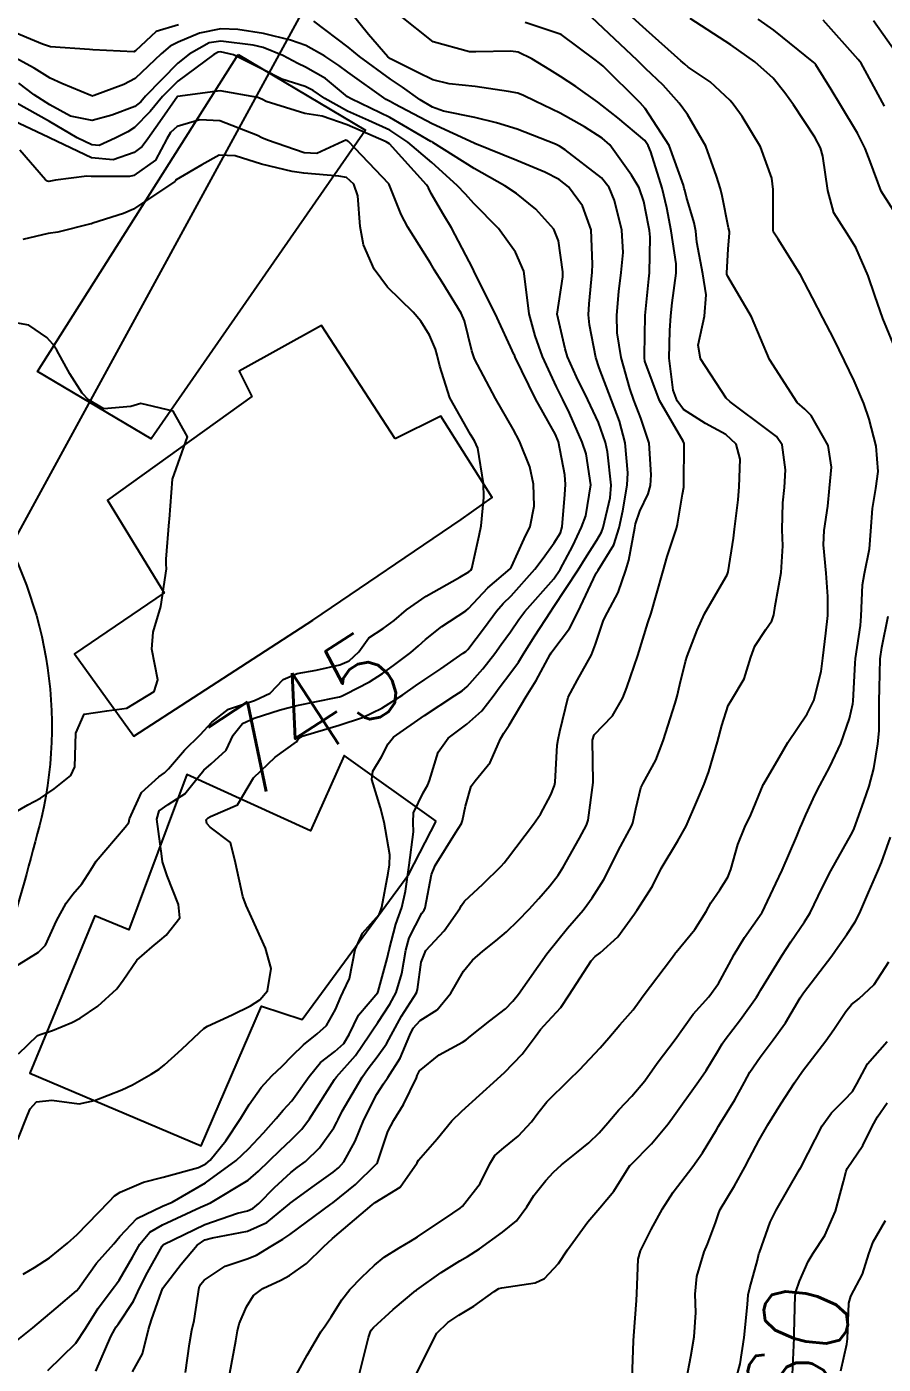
# Model space of a CAD drawing. Header units: metres. Extents: x 318500 to 325275, y 7408834 to 7428799.
# Drawn here: x 323582.7 to 323623, y 7420897.5 to 7420960.5 of the extents above; entities that cross this region are included whole.
import ezdxf
from ezdxf.enums import TextEntityAlignment as Align

# ---------------------------------------------------------------- set-up
doc = ezdxf.new("R2010")
doc.units = ezdxf.units.M
doc.header["$MEASUREMENT"] = 0
doc.linetypes.add('CONTINUO', pattern=[0])
for name, color, linetype in [('Cotas', 45, 'Continuous'), ('Curvas de Nivel 1m', 11, 'Continuous'), ('Curvas de Nivel 5m', 15, 'Continuous'), ('Edificações', 30, 'Continuous'), ('TEXTO', 45, 'Continuous'), ('Vias Primárias', 230, 'Continuous'), ('Vias Secundárias', 230, 'Continuous')]:
    doc.layers.add(name, color=color, linetype=linetype)
doc.styles.add('Style-STANDARD', font='STANDARD.shx')

msp = doc.modelspace()

# ---------------------------------------------------------------- linework, layer by layer
at = {"layer": 'Curvas de Nivel 1m', "flags": 128}
for points, elevation in [([(323587.64, 7420897.183), (323588.113, 7420898.034), (323588.399, 7420899.176), (323588.532, 7420899.629), (323589.007, 7420900.962), (323589.065, 7420901.113), (323589.096, 7420901.169), (323589.933, 7420902.25), (323590.676, 7420903.145), (323591.042, 7420903.383), (323591.399, 7420903.491), (323593.047, 7420903.799), (323593.953, 7420904.198), (323595.031, 7420905.09), (323595.06, 7420905.118), (323596.201, 7420905.945), (323597.083, 7420906.581), (323597.347, 7420906.796), (323597.579, 7420907.053), (323598.118, 7420908.031), (323598.523, 7420909.039), (323599.132, 7420910.25), (323599.44, 7420910.724), (323599.657, 7420911.025), (323600.235, 7420911.938), (323600.68, 7420913.015), (323600.838, 7420913.35), (323601.18, 7420913.704), (323601.974, 7420914.213), (323602.616, 7420914.989), (323603.21, 7420916.021), (323603.64, 7420916.551), (323604.116, 7420916.971), (323604.731, 7420917.461), (323605.234, 7420917.878), (323605.784, 7420918.41), (323606.296, 7420918.944), (323606.752, 7420919.443), (323607.267, 7420920.036), (323607.657, 7420920.541), (323607.898, 7420920.921), (323608.674, 7420922.29), (323609.001, 7420922.904), (323609.075, 7420923.132), (323609.31, 7420924.9), (323609.311, 7420924.92), (323609.277, 7420926.901), (323609.362, 7420927.146), (323610.222, 7420928.041), (323610.712, 7420928.887), (323610.901, 7420929.371), (323611.41, 7420930.88), (323611.886, 7420932.42), (323612.031, 7420932.871), (323612.277, 7420933.696), (323612.598, 7420934.863), (323612.797, 7420935.533), (323613.233, 7420936.854), (323613.283, 7420937.064), (323613.514, 7420938.47), (323613.569, 7420938.8), (323613.575, 7420938.849), (323613.581, 7420938.909), (323613.598, 7420940.849), (323613.542, 7420940.954), (323612.424, 7420942.867), (323611.747, 7420944.728), (323611.727, 7420944.878), (323611.721, 7420944.998), (323611.752, 7420946.878), (323611.926, 7420948.595), (323611.955, 7420948.875), (323611.992, 7420950.558), (323611.962, 7420950.876), (323611.917, 7420951.111), (323611.694, 7420952.242), (323611.47, 7420952.882), (323611.119, 7420953.476), (323610.089, 7420954.896), (323609.735, 7420955.219), (323608.899, 7420955.756), (323607.752, 7420956.391), (323606.589, 7420956.948), (323606.03, 7420957.223), (323605.764, 7420957.331), (323605.321, 7420957.408), (323603.767, 7420957.64), (323602.54, 7420957.77), (323601.769, 7420957.954), (323601.057, 7420958.305), (323599.779, 7420958.951), (323599.654, 7420959.041), (323598.748, 7420960.098), (323597.96, 7420961.059)], 751), ([(323590.132, 7420897.152), (323590.319, 7420898.496), (323590.437, 7420899.148), (323590.534, 7420899.599), (323590.783, 7420901.143), (323590.854, 7420901.301), (323591.015, 7420901.494), (323591.998, 7420902.152), (323593.031, 7420902.497), (323593.468, 7420902.671), (323594.157, 7420903.099), (323594.711, 7420903.426), (323595.046, 7420903.647), (323596.965, 7420905.061), (323597.019, 7420905.102), (323597.061, 7420905.131), (323598.126, 7420905.992), (323599.089, 7420906.941), (323599.133, 7420906.986), (323599.161, 7420907.029), (323599.656, 7420908.48), (323599.931, 7420909.022), (323600.386, 7420909.758), (323600.994, 7420911.011), (323601.036, 7420911.116), (323601.145, 7420911.341), (323602.062, 7420912.091), (323603.166, 7420912.692), (323603.339, 7420912.806), (323603.547, 7420912.976), (323604.457, 7420913.691), (323605.189, 7420914.257), (323605.536, 7420914.614), (323605.794, 7420914.951), (323607.135, 7420916.847), (323607.197, 7420916.93), (323608.106, 7420918.048), (323608.834, 7420918.906), (323609.016, 7420919.141), (323609.259, 7420919.484), (323609.819, 7420920.348), (323610.098, 7420920.892), (323610.487, 7420921.689), (323611.126, 7420922.882), (323611.172, 7420923.011), (323611.312, 7420923.672), (323611.557, 7420924.646), (323611.659, 7420924.875), (323612.253, 7420925.96), (323612.605, 7420926.861), (323613.164, 7420928.64), (323613.233, 7420928.852), (323613.264, 7420928.969), (323613.39, 7420929.507), (323613.653, 7420930.599), (323613.731, 7420930.845), (323614.197, 7420932.07), (323614.552, 7420932.833), (323615.456, 7420934.4), (323615.608, 7420934.669), (323615.655, 7420934.818), (323615.908, 7420936.392), (323615.964, 7420936.815), (323616.125, 7420938.2), (323616.178, 7420938.813), (323616.224, 7420940.122), (323616.029, 7420940.815), (323615.547, 7420941.278), (323614.592, 7420941.797), (323613.564, 7420942.447), (323613.254, 7420942.855), (323613.079, 7420943.356), (323612.881, 7420944.861), (323612.914, 7420946.162), (323612.966, 7420946.86), (323613.026, 7420947.462), (323613.216, 7420948.857), (323613.208, 7420949.306), (323612.972, 7420950.861), (323612.768, 7420951.941), (323612.549, 7420952.867), (323612.026, 7420954.575), (323611.905, 7420954.877), (323611.733, 7420955.107), (323610.464, 7420956.179), (323609.757, 7420956.731), (323609.53, 7420956.903), (323608.501, 7420957.653), (323607.772, 7420958.124), (323607.265, 7420958.428), (323606.424, 7420958.95), (323605.784, 7420959.258), (323605.433, 7420959.315), (323603.784, 7420959.274), (323603.489, 7420959.28), (323601.791, 7420959.742), (323600.173, 7420961.035)], 752), ([(323583.654, 7420897.24), (323584.973, 7420898.534), (323585.436, 7420899.213), (323586.03, 7420900.169), (323586.789, 7420901.193), (323586.888, 7420901.315), (323587.015, 7420901.498), (323587.641, 7420902.574), (323587.98, 7420903.181), (323588.463, 7420903.758), (323589.049, 7420904.097), (323590.844, 7420904.929), (323591.059, 7420905.026), (323591.312, 7420905.136), (323593.076, 7420906.197), (323593.574, 7420906.614), (323594.072, 7420907.1), (323594.587, 7420907.605), (323595.105, 7420908.099), (323595.601, 7420908.594), (323595.963, 7420909.077), (323597.139, 7420910.937), (323597.236, 7420911.059), (323598.134, 7420912.066), (323598.796, 7420913.036), (323598.939, 7420913.268), (323599.179, 7420913.621), (323599.747, 7420914.469), (323600.042, 7420915.022), (323600.314, 7420915.914), (323600.496, 7420917.017), (323600.654, 7420917.593), (323601.246, 7420918.752), (323601.355, 7420918.902), (323601.404, 7420919.008), (323601.708, 7420920.569), (323601.883, 7420921.001), (323602.84, 7420922.531), (323603.114, 7420922.983), (323603.165, 7420923.119), (323603.312, 7420923.784), (323603.575, 7420924.728), (323603.757, 7420924.976), (323604.466, 7420925.846), (323604.951, 7420926.964), (323605.106, 7420927.219), (323605.366, 7420927.609), (323606.152, 7420928.948), (323606.625, 7420929.708), (323607.287, 7420930.932), (323607.332, 7420931.01), (323607.413, 7420931.118), (323608.2, 7420932.147), (323608.582, 7420932.913), (323609.459, 7420934.751), (323609.508, 7420934.852), (323609.544, 7420934.899), (323610.287, 7420936.083), (323610.54, 7420936.89), (323610.708, 7420937.682), (323610.915, 7420938.886), (323610.934, 7420939.478), (323610.809, 7420940.887), (323610.547, 7420941.899), (323610.173, 7420942.894), (323609.593, 7420944.407), (323609.435, 7420944.902), (323609.144, 7420946.436), (323609.095, 7420946.908), (323609.119, 7420947.416), (323609.258, 7420948.906), (323609.28, 7420949.282), (323609.215, 7420950.907), (323608.81, 7420952.032), (323608.156, 7420952.923), (323607.705, 7420953.276), (323607.038, 7420953.612), (323605.718, 7420954.168), (323603.749, 7420954.96), (323603.73, 7420954.969), (323603.709, 7420954.98), (323601.743, 7420955.896), (323599.973, 7420956.821), (323599.758, 7420956.936), (323599.577, 7420957.042), (323597.773, 7420958.323), (323597.341, 7420958.632), (323596.681, 7420959.076), (323595.787, 7420959.576), (323595.074, 7420959.818), (323593.795, 7420960.144), (323592.601, 7420960.329), (323591.798, 7420960.357), (323590.797, 7420960.153), (323589.788, 7420959.731), (323589.414, 7420959.548), (323588.992, 7420959.182), (323587.768, 7420958.023), (323587.236, 7420957.734), (323585.838, 7420957.219), (323585.779, 7420957.2), (323585.76, 7420957.198), (323585.683, 7420957.221), (323584.311, 7420957.788), (323583.768, 7420958.042), (323583.017, 7420958.506), (323581.779, 7420959.185)], 749), ([(323592.219, 7420897.121), (323592.494, 7420898.636), (323592.586, 7420899.116), (323592.662, 7420899.438), (323592.997, 7420900.232), (323593.334, 7420900.777), (323593.778, 7420901.102), (323594.613, 7420901.497), (323595.019, 7420901.706), (323595.829, 7420902.277), (323596.631, 7420903.066), (323597.044, 7420903.452), (323598.908, 7420905.032), (323598.991, 7420905.102), (323599.062, 7420905.15), (323600.231, 7420905.86), (323601.033, 7420907.011), (323601.047, 7420907.054), (323601.092, 7420907.133), (323601.965, 7420908.139), (323602.665, 7420908.987), (323603.125, 7420909.443), (323604.798, 7420910.955), (323604.98, 7420911.115), (323605.145, 7420911.257), (323605.975, 7420912.13), (323606.579, 7420912.939), (323606.832, 7420913.279), (323607.181, 7420913.661), (323607.789, 7420914.323), (323608.184, 7420914.915), (323609.216, 7420916.513), (323609.401, 7420916.716), (323609.636, 7420916.896), (323610.478, 7420917.64), (323611.248, 7420918.723), (323611.31, 7420918.818), (323611.364, 7420918.878), (323612.102, 7420920.033), (323612.516, 7420920.861), (323613.293, 7420922.167), (323613.678, 7420922.844), (323614.176, 7420923.978), (323614.525, 7420924.832), (323614.745, 7420925.423), (323615.164, 7420926.823), (323615.368, 7420927.588), (323615.661, 7420928.534), (323615.834, 7420928.815), (323616.419, 7420929.785), (323616.721, 7420930.807), (323616.912, 7420931.311), (323617.43, 7420932.101), (323617.718, 7420932.513), (323617.807, 7420932.794), (323617.867, 7420933.217), (323618.151, 7420934.79), (323618.23, 7420936.037), (323618.201, 7420936.789), (323618.234, 7420938.065), (323618.312, 7420938.788), (323618.356, 7420939.615), (323618.204, 7420940.79), (323617.935, 7420941.183), (323617.55, 7420941.47), (323615.747, 7420942.818), (323615.573, 7420942.991), (323614.355, 7420944.839), (323614.251, 7420945.485), (323614.54, 7420946.836), (323614.622, 7420947.848), (323614.464, 7420948.838), (323614.184, 7420950.33), (323614.135, 7420950.843), (323614.067, 7420951.228), (323613.696, 7420952.442), (323613.616, 7420952.768), (323613.598, 7420952.852), (323613.557, 7420952.997), (323612.888, 7420954.863), (323611.756, 7420956.611), (323611.517, 7420956.882), (323609.777, 7420958.599), (323609.612, 7420958.736), (323609.401, 7420958.906), (323607.798, 7420960.099), (323606.104, 7420960.657)], 753), ([(323595.363, 7420897.084), (323595.853, 7420897.96), (323596.507, 7420899.067), (323596.704, 7420899.344), (323596.991, 7420899.775), (323597.48, 7420900.575), (323597.859, 7420901.047), (323598.432, 7420901.626), (323599.028, 7420902.205), (323599.485, 7420902.574), (323600.185, 7420903.019), (323600.723, 7420903.334), (323601.045, 7420903.538), (323602.709, 7420904.638), (323603.059, 7420904.882), (323603.17, 7420904.978), (323603.999, 7420906.044), (323604.454, 7420906.96), (323604.689, 7420907.363), (323605.102, 7420907.717), (323605.79, 7420908.263), (323606.406, 7420908.937), (323606.707, 7420909.351), (323607.13, 7420909.883), (323608.176, 7420910.914), (323608.672, 7420911.383), (323609.155, 7420911.903), (323609.635, 7420912.423), (323610.05, 7420912.891), (323610.568, 7420913.497), (323611.19, 7420914.215), (323611.474, 7420914.597), (323611.668, 7420914.873), (323612.99, 7420916.626), (323613.154, 7420916.851), (323613.185, 7420916.886), (323613.221, 7420916.929), (323614.092, 7420917.983), (323614.62, 7420918.829), (323614.841, 7420919.242), (323615.266, 7420919.856), (323615.646, 7420920.445), (323615.792, 7420920.815), (323616.113, 7420921.991), (323616.452, 7420922.808), (323616.729, 7420923.385), (323617.302, 7420924.8), (323617.311, 7420924.819), (323617.331, 7420924.849), (323618.052, 7420926.087), (323618.469, 7420926.783), (323619.374, 7420928.133), (323619.685, 7420928.765), (323620.032, 7420930.129), (323620.115, 7420930.759), (323620.258, 7420931.927), (323620.345, 7420932.756), (323620.354, 7420933.661), (323620.269, 7420934.758), (323620.151, 7420936.089), (323620.179, 7420936.76), (323620.354, 7420937.91), (323620.427, 7420938.756), (323620.519, 7420939.744), (323620.372, 7420940.758), (323619.561, 7420942.171), (323619.26, 7420942.469), (323618.91, 7420942.78), (323617.6, 7420944.8), (323616.761, 7420946.809), (323615.648, 7420948.706), (323615.605, 7420948.821), (323615.597, 7420948.875), (323615.667, 7420949.987), (323615.729, 7420950.769), (323615.722, 7420950.82), (323615.682, 7420951.001), (323615.38, 7420952.508), (323615.296, 7420952.826), (323615.115, 7420953.423), (323614.614, 7420954.837), (323613.752, 7420956.322), (323613.353, 7420956.856), (323612.601, 7420957.701), (323611.776, 7420958.498), (323611.374, 7420958.884), (323609.802, 7420960.382), (323609.226, 7420960.909)], 754), ([(323623.604, 7420945.099), (323622.934, 7420946.727), (323622.555, 7420947.812), (323622.243, 7420948.734), (323621.67, 7420950.075), (323621.236, 7420950.747), (323620.634, 7420951.701), (323620.343, 7420952.76), (323620.118, 7420954.371), (323620.005, 7420954.766), (323619.737, 7420955.262), (323618.726, 7420956.786), (323618.325, 7420957.351), (323617.772, 7420958.03), (323616.92, 7420958.809), (323615.792, 7420959.606), (323613.876, 7420960.849)], 756), ([(323623.687, 7420951.415), (323622.853, 7420952.728), (323622.337, 7420954.117), (323622.111, 7420954.736), (323621.741, 7420955.444), (323620.962, 7420956.752), (323620.509, 7420957.5), (323619.779, 7420958.669), (323619.738, 7420958.729), (323619.697, 7420958.771), (323617.802, 7420960.29), (323617.076, 7420960.807)], 757), ([(323623.017, 7420956.727), (323622.107, 7420958.406), (323621.911, 7420958.739), (323621.783, 7420958.921), (323620.123, 7420960.765)], 758), ([(323623.783, 7420958.918), (323622.49, 7420960.733)], 759), ([(323581.862, 7420898.37), (323582.953, 7420899.25), (323584.05, 7420900.178), (323585.006, 7420900.984), (323585.113, 7420901.114), (323585.18, 7420901.217), (323585.944, 7420902.288), (323586.76, 7420903.194), (323587.044, 7420903.551), (323587.846, 7420904.388), (323589.058, 7420904.976), (323589.502, 7420905.163), (323591.074, 7420906.065), (323592.515, 7420907.119), (323593.098, 7420907.675), (323593.796, 7420908.417), (323594.404, 7420909.097), (323594.735, 7420909.483), (323595.128, 7420909.932), (323595.955, 7420911.078), (323596.483, 7420911.737), (323597.158, 7420912.247), (323597.589, 7420912.628), (323597.834, 7420913.05), (323598.274, 7420913.954), (323599.176, 7420915.03), (323599.201, 7420915.08), (323599.622, 7420916.62), (323599.713, 7420917.025), (323600.027, 7420918.239), (323600.303, 7420919.024), (323600.488, 7420919.795), (323600.648, 7420921.019), (323600.856, 7420922.577), (323600.85, 7420923.017), (323600.851, 7420923.472), (323601.321, 7420924.422), (323601.533, 7420924.801), (323601.604, 7420925.006), (323602.015, 7420926.335), (323602.497, 7420926.993), (323603.367, 7420927.654), (323604.072, 7420928.274), (323604.599, 7420928.968), (323604.93, 7420929.422), (323605.396, 7420930.02), (323605.792, 7420930.567), (323606.036, 7420930.951), (323606.567, 7420931.799), (323607.297, 7420932.932), (323607.442, 7420933.147), (323608.604, 7420934.913), (323608.928, 7420935.448), (323609.481, 7420936.31), (323609.705, 7420936.68), (323609.781, 7420936.897), (323610.112, 7420938.293), (323610.161, 7420938.894), (323609.977, 7420940.454), (323609.884, 7420940.897), (323609.554, 7420941.847), (323609.059, 7420942.908), (323608.519, 7420943.983), (323608.106, 7420944.922), (323607.991, 7420945.311), (323607.62, 7420946.93), (323607.881, 7420948.692), (323607.888, 7420948.926), (323607.672, 7420950.388), (323607.456, 7420950.933), (323606.611, 7420951.868), (323605.697, 7420952.614), (323605.149, 7420952.966), (323603.712, 7420953.793), (323601.774, 7420955.009), (323601.73, 7420955.036), (323601.679, 7420955.063), (323599.747, 7420956.191), (323597.933, 7420957.058), (323597.761, 7420957.164), (323596.713, 7420958.02), (323595.775, 7420958.561), (323595.414, 7420958.733), (323594.72, 7420959.106), (323593.785, 7420959.485), (323593.322, 7420959.59), (323591.79, 7420959.784), (323591.241, 7420959.695), (323590.3, 7420959.162), (323589.776, 7420958.74), (323588.253, 7420957.193), (323588.026, 7420956.926), (323587.753, 7420956.711), (323586.661, 7420956.297), (323585.742, 7420956.045), (323584.724, 7420956.256), (323583.753, 7420956.783), (323583.022, 7420957.261), (323582.298, 7420957.805)], 748), ([(323582.504, 7420901.769), (323583.023, 7420902.085), (323583.73, 7420902.539), (323584.58, 7420903.227), (323585.044, 7420903.641), (323586.541, 7420905.198), (323586.799, 7420905.459), (323587.067, 7420905.628), (323588.155, 7420906.098), (323589.078, 7420906.345), (323590.739, 7420906.8), (323591.087, 7420906.972), (323591.291, 7420907.137), (323592.027, 7420908.049), (323592.735, 7420909.116), (323593.126, 7420909.755), (323593.689, 7420910.55), (323594.189, 7420911.1), (323594.681, 7420911.56), (323595.154, 7420912.038), (323595.686, 7420912.558), (323596.322, 7420913.073), (323596.765, 7420913.477), (323597.188, 7420914.231), (323597.437, 7420914.816), (323597.554, 7420915.055), (323597.847, 7420915.691), (323598.113, 7420917.047), (323598.459, 7420917.815), (323599.245, 7420918.7), (323599.342, 7420918.945), (323599.364, 7420919.038), (323599.671, 7420920.638), (323599.731, 7420921.033), (323599.748, 7420921.496), (323599.482, 7420923.037), (323599.31, 7420923.709), (323598.903, 7420925.044), (323598.947, 7420925.433), (323599.346, 7420926.115), (323599.661, 7420926.73), (323599.922, 7420927.032), (323601.37, 7420928.051), (323602.803, 7420928.989), (323603.149, 7420929.218), (323603.387, 7420929.421), (323604.126, 7420930.246), (323604.68, 7420930.967), (323604.99, 7420931.391), (323605.426, 7420931.999), (323605.814, 7420932.574), (323606.102, 7420932.95), (323607.456, 7420934.49), (323607.755, 7420934.926), (323608.36, 7420936.033), (323608.768, 7420936.911), (323608.958, 7420937.449), (323609.208, 7420938.905), (323608.988, 7420940.361), (323608.792, 7420940.911), (323608.199, 7420942.282), (323607.882, 7420942.925), (323607.579, 7420943.516), (323606.921, 7420944.94), (323606.577, 7420945.912), (323606.304, 7420946.95), (323606.116, 7420948.48), (323606.047, 7420948.954), (323605.663, 7420949.857), (323604.861, 7420950.968), (323603.692, 7420952.149), (323603.297, 7420952.587), (323602.917, 7420952.992), (323601.716, 7420954.064), (323600.594, 7420955.027), (323599.738, 7420955.599), (323598.741, 7420956.054), (323597.751, 7420956.488), (323596.691, 7420957.076), (323596.141, 7420957.462), (323595.766, 7420957.643), (323594.659, 7420957.997), (323593.773, 7420958.449), (323592.387, 7420959.134), (323591.782, 7420959.273), (323591.664, 7420959.259), (323591.465, 7420959.145), (323589.767, 7420957.893), (323589.049, 7420957.181), (323588.474, 7420956.464), (323587.738, 7420955.712), (323587.427, 7420955.51), (323586.833, 7420955.209), (323586.067, 7420954.875), (323585.725, 7420954.896), (323585.034, 7420955.23), (323583.741, 7420955.996), (323582.141, 7420956.887)], 747), ([(323582.246, 7420908.115), (323582.697, 7420909.254), (323582.826, 7420909.549), (323583.126, 7420909.883), (323583.847, 7420909.959), (323585.126, 7420909.789), (323585.856, 7420909.938), (323587.133, 7420910.449), (323587.644, 7420910.676), (323588.524, 7420911.176), (323588.897, 7420911.419), (323589.147, 7420911.615), (323589.959, 7420912.357), (323590.794, 7420913.146), (323590.989, 7420913.326), (323591.175, 7420913.443), (323592.326, 7420913.979), (323593.189, 7420914.396), (323593.626, 7420914.673), (323593.99, 7420915.102), (323594.156, 7420916.155), (323593.904, 7420917.103), (323593.242, 7420918.565), (323592.995, 7420919.114), (323592.83, 7420919.542), (323592.479, 7420921.122), (323592.243, 7420922.079), (323591.297, 7420922.808), (323591.135, 7420922.979), (323591.111, 7420923.143), (323591.199, 7420923.244), (323591.302, 7420923.303), (323592.581, 7420923.85), (323593.33, 7420925.12), (323594.354, 7420926.096), (323595.356, 7420926.818), (323595.459, 7420926.988), (323595.623, 7420927.086), (323597.365, 7420927.606), (323598.457, 7420927.961), (323599.374, 7420928.399), (323600.36, 7420929.025), (323600.958, 7420929.445), (323601.391, 7420929.747), (323602.142, 7420930.256), (323603.198, 7420930.983), (323603.321, 7420931.072), (323603.413, 7420931.166), (323604.198, 7420932.202), (323604.764, 7420932.967), (323605.082, 7420933.325), (323605.447, 7420933.682), (323606.573, 7420934.943), (323606.952, 7420935.454), (323607.479, 7420936.182), (323607.766, 7420936.645), (323607.857, 7420936.925), (323607.985, 7420938.451), (323608.011, 7420938.923), (323607.972, 7420939.371), (323607.678, 7420940.928), (323607.545, 7420941.271), (323606.592, 7420942.945), (323605.644, 7420944.914), (323605.626, 7420944.96), (323605.618, 7420944.977), (323605.601, 7420945.024), (323604.694, 7420946.969), (323603.735, 7420948.893), (323603.694, 7420948.98), (323603.651, 7420949.078), (323602.649, 7420950.995), (323602.28, 7420951.595), (323601.696, 7420952.615), (323601.563, 7420952.877), (323601.464, 7420953.014), (323599.729, 7420954.945), (323599.573, 7420955.042), (323597.742, 7420955.842), (323596.57, 7420956.256), (323595.749, 7420956.381), (323593.93, 7420956.944), (323593.759, 7420957.027), (323593.542, 7420957.122), (323591.763, 7420957.44), (323589.76, 7420957.17), (323588.934, 7420955.99), (323588.365, 7420955.19), (323588.095, 7420954.824), (323587.72, 7420954.541), (323586.725, 7420954.2), (323585.716, 7420954.294), (323583.761, 7420955.218), (323583.73, 7420955.235), (323583.699, 7420955.25), (323581.743, 7420956.173)], 746), ([(323582.187, 7420916.284), (323583.217, 7420916.925), (323583.544, 7420917.245), (323584.073, 7420918.402), (323584.516, 7420919.231), (323584.831, 7420919.652), (323585.264, 7420920.138), (323585.685, 7420920.803), (323585.928, 7420921.21), (323587.296, 7420922.799), (323587.461, 7420923.026), (323587.507, 7420923.188), (323588.064, 7420924.438), (323588.881, 7420925.174), (323589.152, 7420925.352), (323589.336, 7420925.542), (323590.086, 7420926.422), (323590.822, 7420927.148), (323591.366, 7420927.735), (323592.151, 7420928.354), (323593.376, 7420928.755), (323594.113, 7420929.109), (323594.735, 7420929.755), (323595.394, 7420930.038), (323596.278, 7420930.195), (323597.401, 7420930.438), (323597.833, 7420930.626), (323598.281, 7420931.051), (323598.757, 7420931.71), (323599.427, 7420932.152), (323599.947, 7420932.518), (323600.528, 7420933.024), (323601.447, 7420933.673), (323603.032, 7420934.563), (323603.458, 7420934.814), (323603.549, 7420934.889), (323603.605, 7420934.979), (323603.94, 7420936.518), (323604.04, 7420936.975), (323604.175, 7420938.309), (323604.155, 7420938.974), (323603.88, 7420940.633), (323603.731, 7420940.978), (323603.544, 7420941.277), (323602.566, 7420942.995), (323602.102, 7420944.493), (323601.978, 7420945.004), (323601.889, 7420945.292), (323601.609, 7420945.954), (323601.201, 7420946.601), (323600.837, 7420947.022), (323599.637, 7420948.205), (323599.009, 7420949.046), (323598.514, 7420950.205), (323598.345, 7420951.053), (323598.246, 7420952.503), (323598.048, 7420953.057), (323597.705, 7420953.369), (323597.346, 7420953.425), (323595.707, 7420953.563), (323595.154, 7420953.653), (323593.713, 7420953.992), (323592.467, 7420954.384), (323591.719, 7420954.41), (323590.899, 7420953.966), (323589.701, 7420953.26), (323589.663, 7420953.208), (323589.639, 7420953.171), (323587.687, 7420951.876), (323587.222, 7420951.668), (323585.77, 7420951.219), (323585.707, 7420951.192), (323585.679, 7420951.183), (323584.125, 7420950.791), (323583.672, 7420950.723), (323582.488, 7420950.447)], 744), ([(323581.707, 7420923.266), (323582.712, 7420923.853), (323583.314, 7420924.166), (323583.949, 7420924.612), (323584.737, 7420925.229), (323584.927, 7420925.636), (323584.976, 7420927.226), (323585.369, 7420928.118), (323586.434, 7420928.273), (323587.372, 7420928.395), (323588.653, 7420929.181), (323588.83, 7420929.737), (323588.543, 7420931.183), (323588.62, 7420931.984), (323588.98, 7420933.177), (323589.241, 7420934.957), (323589.229, 7420935.173), (323589.219, 7420935.418), (323589.362, 7420937.172), (323589.374, 7420937.29), (323589.52, 7420939.17), (323590.225, 7420941.16), (323589.558, 7420942.365), (323588.026, 7420942.731), (323587.561, 7420942.59), (323586.295, 7420942.477), (323585.565, 7420942.911), (323585.277, 7420943.224), (323584.69, 7420944.126), (323584.081, 7420945.243), (323583.889, 7420945.532), (323583.606, 7420945.84), (323582.761, 7420946.412), (323581.613, 7420946.626)], 743), ([(323600.96, 7420897.01), (323601.951, 7420898.995), (323602.475, 7420899.5), (323602.993, 7420899.843), (323603.692, 7420900.277), (323604.649, 7420900.955), (323604.87, 7420901.094), (323605.013, 7420901.139), (323606.577, 7420901.374), (323607.02, 7420901.569), (323607.672, 7420902.279), (323608.097, 7420902.914), (323609.053, 7420904.241), (323609.628, 7420904.892), (323610.278, 7420905.682), (323611.038, 7420906.881), (323611.06, 7420906.91), (323611.091, 7420906.941), (323612.058, 7420907.913), (323612.843, 7420908.854), (323613.124, 7420909.235), (323614.261, 7420910.833), (323614.619, 7420911.357), (323615.161, 7420912.24), (323615.372, 7420912.614), (323615.513, 7420912.817), (323616.241, 7420913.753), (323616.999, 7420914.802), (323617.076, 7420914.926), (323617.203, 7420915.145), (323618.206, 7420916.785), (323618.605, 7420917.404), (323619.244, 7420918.35), (323619.415, 7420918.6), (323619.515, 7420918.766), (323620.083, 7420919.943), (323620.483, 7420920.752), (323621.294, 7420922.18), (323621.496, 7420922.54), (323621.583, 7420922.737), (323622.043, 7420924.009), (323622.292, 7420924.73), (323622.508, 7420925.563), (323622.704, 7420926.727), (323622.756, 7420927.337), (323622.766, 7420928.726), (323622.773, 7420929.342), (323622.817, 7420930.726), (323622.885, 7420931.258), (323623.185, 7420932.723)], 756), ([(323611.138, 7420896.868), (323611.209, 7420898.646), (323611.225, 7420898.868), (323611.344, 7420900.529), (323611.357, 7420900.867), (323611.427, 7420902.473), (323611.536, 7420902.865), (323612.046, 7420903.869), (323612.566, 7420904.855), (323613.078, 7420905.64), (323614.002, 7420906.836), (323614.451, 7420907.478), (323615.116, 7420908.571), (323615.206, 7420908.731), (323615.26, 7420908.819), (323615.971, 7420909.972), (323616.426, 7420910.807), (323616.683, 7420911.276), (323617.162, 7420911.99), (323617.77, 7420912.791), (323618.36, 7420913.605), (323619.049, 7420914.772), (323619.202, 7420915.006), (323620.53, 7420916.75), (323620.819, 7420917.153), (323621.235, 7420917.759), (323621.636, 7420918.346), (323621.839, 7420918.734), (323622.266, 7420919.729), (323622.698, 7420920.726), (323622.876, 7420921.133), (323623.296, 7420922.338)], 757), ([(323613.708, 7420896.839), (323613.908, 7420897.904), (323614.066, 7420898.834), (323614.132, 7420899.964), (323614.113, 7420900.833), (323614.188, 7420901.667), (323614.533, 7420902.828), (323614.682, 7420903.188), (323615.06, 7420904.185), (323615.221, 7420904.665), (323615.292, 7420904.818), (323615.955, 7420905.937), (323616.446, 7420906.806), (323616.67, 7420907.23), (323617.109, 7420908.066), (323617.528, 7420908.794), (323618.14, 7420909.78), (323618.775, 7420910.776), (323619.155, 7420911.317), (323620.256, 7420912.754), (323620.635, 7420913.291), (323621.191, 7420914.136), (323621.468, 7420914.465), (323621.8, 7420914.734), (323622.525, 7420915.409), (323623.226, 7420916.46)], 758), ([(323616.027, 7420896.804), (323616.223, 7420897.55), (323616.418, 7420898.799), (323616.563, 7420900.354), (323616.609, 7420900.796), (323616.679, 7420901.131), (323617.035, 7420902.434), (323617.11, 7420902.728), (323617.132, 7420902.799), (323617.636, 7420904.217), (323617.921, 7420904.787), (323619.022, 7420906.704), (323619.062, 7420906.77), (323619.091, 7420906.825), (323620.085, 7420908.756), (323620.515, 7420909.364), (323621.138, 7420909.969), (323621.506, 7420910.375), (323621.709, 7420910.734), (323622.219, 7420911.67), (323623.134, 7420912.72)], 759), ([(323620.967, 7420897.226), (323621.247, 7420898.477), (323621.268, 7420898.737), (323621.33, 7420900.414), (323621.428, 7420900.736), (323621.974, 7420901.782), (323622.276, 7420902.728), (323622.479, 7420903.295), (323623.064, 7420904.304)], 761)]:
    msp.add_lwpolyline(points, dxfattribs=dict(at, elevation=elevation))
at = {"layer": 'Curvas de Nivel 5m', "flags": 128}
for points, elevation in [([(323589.801, 7420960.542), (323588.753, 7420960.229), (323587.782, 7420959.326), (323587.708, 7420959.274), (323585.782, 7420959.375), (323585.619, 7420959.386), (323583.784, 7420959.506), (323583.4, 7420959.641), (323581.795, 7420960.304), (323580.492, 7420960.601)], 750), ([(323585.918, 7420897.206), (323586.623, 7420898.842), (323586.813, 7420899.193), (323586.878, 7420899.295), (323586.984, 7420899.441), (323587.68, 7420900.503), (323588.007, 7420901.18), (323588.339, 7420901.858), (323589.039, 7420903.097), (323589.065, 7420903.144), (323589.103, 7420903.169), (323591.05, 7420904.118), (323592.579, 7420904.641), (323593.056, 7420904.756), (323593.302, 7420904.863), (323593.583, 7420905.105), (323594.319, 7420905.849), (323595.082, 7420906.551), (323595.384, 7420906.787), (323595.773, 7420907.08), (323596.444, 7420907.725), (323597.114, 7420908.664), (323597.254, 7420908.922), (323597.318, 7420909.057), (323597.505, 7420909.435), (323598.44, 7420911.04), (323598.733, 7420911.45), (323599.154, 7420911.993), (323599.582, 7420912.608), (323599.801, 7420913.024), (323600.298, 7420913.904), (323600.996, 7420915.012), (323601.049, 7420915.164), (323601.214, 7420916.458), (323601.436, 7420917.007), (323602.308, 7420917.92), (323603.037, 7420918.983), (323603.111, 7420919.123), (323603.255, 7420919.328), (323604.118, 7420920.121), (323604.98, 7420920.963), (323605.121, 7420921.122), (323605.284, 7420921.33), (323606.509, 7420922.942), (323606.828, 7420923.417), (323607.321, 7420924.322), (323607.494, 7420924.762), (323607.519, 7420924.927), (323607.615, 7420926.667), (323607.659, 7420926.926), (323607.739, 7420927.3), (323608.135, 7420928.919), (323608.569, 7420929.735), (323609.236, 7420930.903), (323609.286, 7420931.028), (323609.418, 7420931.415), (323609.797, 7420932.534), (323609.988, 7420932.895), (323610.493, 7420933.846), (323610.852, 7420934.886), (323610.984, 7420935.368), (323611.267, 7420936.882), (323611.306, 7420937.069), (323611.502, 7420937.672), (323611.902, 7420938.487), (323612.003, 7420938.873), (323612.032, 7420939.379), (323611.937, 7420940.874), (323611.557, 7420942.044), (323611.222, 7420942.883), (323611.028, 7420943.436), (323610.627, 7420944.89), (323610.442, 7420946.061), (323610.423, 7420946.892), (323610.524, 7420948.004), (323610.634, 7420948.89), (323610.72, 7420949.834), (323610.652, 7420950.89), (323610.31, 7420952.278), (323610.057, 7420952.896), (323609.707, 7420953.355), (323607.993, 7420954.66), (323607.729, 7420954.834), (323607.538, 7420954.933), (323605.74, 7420955.636), (323604.77, 7420955.944), (323603.748, 7420956.189), (323602.269, 7420956.486), (323601.755, 7420956.678), (323601.179, 7420957.019), (323600.342, 7420957.607), (323599.769, 7420957.987), (323598.321, 7420959.055), (323597.787, 7420959.495), (323596.164, 7420960.725)], 750), ([(323598.3, 7420897.04), (323598.747, 7420898.802), (323598.819, 7420899.032), (323598.875, 7420899.138), (323598.983, 7420899.26), (323599.903, 7420900.115), (323600.973, 7420901.01), (323600.996, 7420901.024), (323601.01, 7420901.04), (323602.157, 7420901.858), (323603.031, 7420902.397), (323603.404, 7420902.604), (323603.961, 7420902.966), (323605.048, 7420903.744), (323605.706, 7420904.291), (323606.194, 7420904.939), (323606.524, 7420905.48), (323607.079, 7420906.182), (323607.443, 7420906.566), (323607.819, 7420906.919), (323608.522, 7420907.485), (323609.106, 7420907.954), (323609.591, 7420908.417), (323609.997, 7420908.891), (323610.514, 7420909.498), (323611.133, 7420910.143), (323611.736, 7420910.871), (323612.322, 7420911.693), (323613.17, 7420912.821), (323614.018, 7420914.007), (323614.753, 7420914.827), (323615.206, 7420915.441), (323615.686, 7420916.345), (323615.938, 7420916.813), (323616.432, 7420917.608), (323617.25, 7420918.771), (323617.263, 7420918.786), (323617.907, 7420920.153), (323618.202, 7420920.786), (323618.896, 7420922.376), (323619.054, 7420922.774), (323619.124, 7420922.951), (323619.309, 7420923.39), (323619.747, 7420924.34), (323619.969, 7420924.76), (323620.45, 7420925.646), (323620.968, 7420926.746), (323621.372, 7420927.909), (323621.52, 7420928.597), (323621.533, 7420928.738), (323621.633, 7420930.511), (323621.655, 7420930.738), (323621.882, 7420932.287), (323621.923, 7420932.735), (323621.984, 7420934.205), (323622.073, 7420934.734), (323622.314, 7420935.895), (323622.376, 7420936.731), (323622.444, 7420937.793), (323622.612, 7420938.729), (323622.72, 7420939.536), (323622.62, 7420940.729), (323622.291, 7420942.001), (323622.037, 7420942.735), (323621.586, 7420943.793), (323621.13, 7420944.747), (323620.629, 7420945.774), (323620.109, 7420946.763), (323619.634, 7420947.7), (323619.061, 7420948.779), (323618.009, 7420950.461), (323617.793, 7420950.798), (323617.772, 7420950.889), (323617.776, 7420952.799), (323617.708, 7420953.333), (323617.182, 7420954.805), (323616.325, 7420956.24), (323615.897, 7420956.819), (323615.762, 7420956.982), (323614.808, 7420957.872), (323613.777, 7420958.56), (323613.616, 7420958.691), (323613.438, 7420958.855), (323611.802, 7420960.317), (323611.16, 7420960.887)], 755), ([(323582.272, 7420912.141), (323583.166, 7420912.995), (323583.344, 7420913.071), (323583.878, 7420913.239), (323584.785, 7420913.617), (323585.179, 7420913.824), (323586.013, 7420914.382), (323586.909, 7420915.194), (323587.204, 7420915.605), (323587.852, 7420916.545), (323588.563, 7420917.177), (323588.933, 7420917.465), (323589.228, 7420917.716), (323589.862, 7420918.539), (323589.806, 7420919.162), (323589.27, 7420920.506), (323589.056, 7420921.172), (323589.021, 7420921.434), (323588.792, 7420923.175), (323588.902, 7420923.579), (323589.311, 7420923.87), (323590.108, 7420924.368), (323590.736, 7420925.149), (323590.989, 7420925.491), (323591.34, 7420925.783), (323592.052, 7420926.43), (323592.379, 7420927.13), (323592.812, 7420927.679), (323593.368, 7420927.928), (323594.594, 7420928.323), (323595.374, 7420928.529), (323597.214, 7420928.898), (323597.379, 7420928.941), (323597.467, 7420928.971), (323597.654, 7420929.057), (323598.792, 7420929.643), (323599.395, 7420930.036), (323599.975, 7420930.458), (323600.733, 7420931.02), (323601.099, 7420931.33), (323601.419, 7420931.628), (323602.184, 7420932.243), (323603.319, 7420932.982), (323603.441, 7420933.085), (323604.362, 7420934.059), (323605.408, 7420934.961), (323605.432, 7420934.989), (323605.461, 7420935.051), (323606.067, 7420936.366), (323606.344, 7420936.947), (323606.542, 7420937.906), (323606.498, 7420938.945), (323606.329, 7420939.749), (323605.848, 7420940.955), (323605.548, 7420941.521), (323604.71, 7420942.969), (323603.734, 7420944.842), (323603.674, 7420944.979), (323603.602, 7420945.205), (323603.251, 7420946.621), (323603.099, 7420946.988), (323602.206, 7420948.437), (323601.851, 7420949.007), (323601.655, 7420949.331), (323600.594, 7420951.026), (323600.278, 7420951.623), (323599.713, 7420953.04), (323599.7, 7420953.06), (323597.804, 7420955.059), (323597.731, 7420955.105), (323597.672, 7420955.12), (323597.533, 7420955.063), (323596.304, 7420954.498), (323595.721, 7420954.522), (323593.993, 7420955.116), (323593.732, 7420955.231), (323593.516, 7420955.34), (323591.743, 7420956.029), (323590.812, 7420956.085), (323589.739, 7420955.767), (323589.425, 7420955.484), (323589.254, 7420955.177), (323588.715, 7420954.185), (323587.704, 7420953.453), (323587.495, 7420953.411), (323585.703, 7420953.418), (323585.498, 7420953.428), (323584.019, 7420953.245), (323583.699, 7420953.183), (323583.635, 7420953.186), (323583.554, 7420953.252), (323582.343, 7420954.648)], 745), ([(323618.68, 7420897.057), (323618.765, 7420898.772), (323618.77, 7420898.994), (323618.815, 7420900.772), (323618.842, 7420900.943), (323619.02, 7420901.444), (323619.42, 7420902.378), (323619.655, 7420902.761), (323620.207, 7420903.599), (323620.711, 7420904.745), (323621.084, 7420906.132), (323621.204, 7420906.624), (323621.26, 7420906.738), (323622.003, 7420907.835), (323622.431, 7420908.727), (323622.681, 7420909.17), (323623.137, 7420909.836)], 760)]:
    msp.add_lwpolyline(points, dxfattribs=dict(at, elevation=elevation))
at = {"layer": 'Edificações'}
for points in [[(323592.606, 7420959.146), (323598.603, 7420955.598), (323588.524, 7420941.064), (323583.167, 7420944.233), (323592.606, 7420959.146)], [(323600.003, 7420941.073), (323596.534, 7420946.402), (323592.661, 7420944.247), (323593.247, 7420943.062), (323586.457, 7420938.191), (323589.132, 7420933.819), (323584.907, 7420930.956), (323587.711, 7420927.084), (323596.124, 7420932.538), (323603.1, 7420937.284), (323604.562, 7420938.307), (323602.146, 7420942.139), (323600.003, 7420941.073)], [(323601.93, 7420923.079), (323597.603, 7420926.179), (323596.021, 7420922.632), (323590.202, 7420925.285), (323587.476, 7420917.974), (323585.864, 7420918.63), (323582.817, 7420911.226), (323590.877, 7420907.812), (323593.716, 7420914.381), (323595.626, 7420913.755), (323600.642, 7420920.593), (323601.93, 7420923.079)]]:
    msp.add_lwpolyline(points, close=True, dxfattribs=at)
at = {"layer": 'TEXTO', "linetype": 'CONTINUO'}
msp.add_polyline3d([(323527.135, 7420835.571, 0), (323651.758, 7421064.053, 0)], dxfattribs=at)
at = {"layer": 'Vias Primárias'}
for points in [[(323715.644, 7420145.548, 0), (323709.04, 7420132.939)], [(323831.088, 7420001.787, 0), (323833.844, 7420008.443, 0.220888)], [(323205.069, 7420933.766, 0), (323207.298, 7420931.929, 0.020742), (323210.311, 7420929.649), (323213.335, 7420928.865), (323214.564, 7420929.479), (323216.061, 7420926.782), (323213.869, 7420925.313), (323213.871, 7420924.556), (323218.068, 7420917.639), (323222.108, 7420910.972), (323227.38, 7420903.131), (323230.217, 7420898.982, 0.38291), (323236.446, 7420897.46), (323249.502, 7420903.926), (323257.59, 7420907.836)]]:
    msp.add_lwpolyline(points, format="xyb", dxfattribs=at)
at = {"layer": 'Vias Secundárias'}
msp.add_lwpolyline([(323543.267, 7420945.594), (323554.294, 7420946.1), (323558.198, 7420946.438, -0.105434), (323567.846, 7420945.237, -0.179716), (323580.267, 7420938.654, -0.215768), (323583.357, 7420923.256, -0.023689), (323579.672, 7420911.18), (323576.099, 7420898.347), (323575.826, 7420890.582), (323574.94, 7420883.884), (323576.276, 7420871.527), (323579.927, 7420858.43)], format="xyb", dxfattribs=at)

# ---------------------------------------------------------------- texts
at = {"layer": 'Cotas', "style": 'Style-STANDARD'}
for s, rotation, p in [('745', 33.04458, (323595.849, 7420928.122, 745)), ('760', 75.30756, (323618.52, 7420896.719, 760))]:
    msp.add_text(s, height=4, rotation=rotation, dxfattribs=at).set_placement(p, align=Align.MIDDLE_CENTER)

doc.saveas('drawing.dxf')
